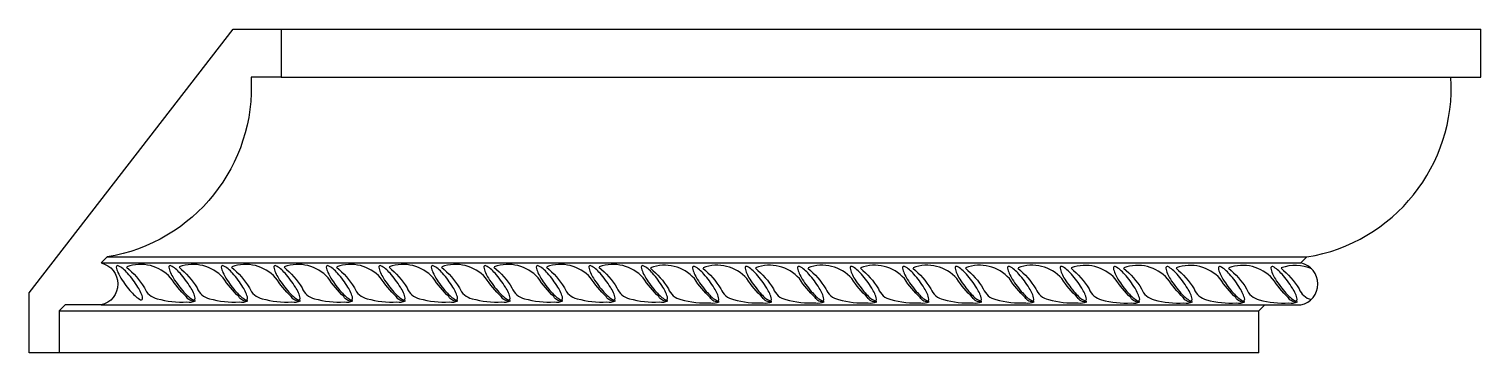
# Model space of a CAD drawing. Extents: x 367 to 609, y 70 to 124.
import ezdxf

# ---------------------------------------------------------------- set-up
doc = ezdxf.new("R2010")
doc.units = 0
doc.header["$LTSCALE"] = 10
doc.header["$MEASUREMENT"] = 0
for name, color, linetype in [('3', 3, 'CONTINUOUS'), ('4', 4, 'CONTINUOUS'), ('7', 7, 'CONTINUOUS')]:
    doc.layers.add(name, color=color, linetype=linetype)

msp = doc.modelspace()

# ---------------------------------------------------------------- linework, layer by layer
at = {"layer": '3'}
for points in [[(386.28, 78.47, 0.280919), (386.37, 78.69, 0.066421), (386.09, 79.61, 0.030503), (385.59, 80.53, 0.022024), (384.77, 81.73, 0.022024), (383.85, 82.86, 0.030503), (383.11, 83.59, 0.066421), (382.31, 84.12, 0.280919), (382.07, 84.1, 0.280919), (381.98, 83.88, 0.066421), (382.26, 82.96, 0.030503), (382.76, 82.04, 0.022024), (383.57, 80.84, 0.022024), (384.49, 79.71, 0.030503), (385.24, 78.98, 0.066421), (386.03, 78.45, 0.280919)], [(395.03, 78.47, 0.280919), (395.12, 78.69, 0.066421), (394.84, 79.61, 0.030503), (394.34, 80.53, 0.022024), (393.52, 81.73, 0.022024), (392.6, 82.86, 0.030503), (391.86, 83.59, 0.066421), (391.06, 84.12, 0.280919), (390.82, 84.1, 0.280919), (390.73, 83.88, 0.066421), (391.01, 82.96, 0.030503), (391.51, 82.04, 0.022024), (392.32, 80.84, 0.022024), (393.24, 79.71, 0.030503), (393.99, 78.98, 0.066421), (394.78, 78.45, 0.280919)], [(403.78, 78.47, 0.280919), (403.87, 78.69, 0.066421), (403.59, 79.61, 0.030503), (403.09, 80.53, 0.022024), (402.27, 81.73, 0.022024), (401.35, 82.86, 0.030503), (400.61, 83.59, 0.066421), (399.81, 84.12, 0.280919), (399.57, 84.1, 0.280919), (399.48, 83.88, 0.066421), (399.76, 82.96, 0.030503), (400.26, 82.04, 0.022024), (401.07, 80.84, 0.022024), (401.99, 79.71, 0.030503), (402.74, 78.98, 0.066421), (403.53, 78.45, 0.280919)], [(412.53, 78.47, 0.280919), (412.62, 78.69, 0.066421), (412.34, 79.61, 0.030503), (411.84, 80.53, 0.022024), (411.02, 81.73, 0.022024), (410.1, 82.86, 0.030503), (409.36, 83.59, 0.066421), (408.56, 84.12, 0.280919), (408.32, 84.1, 0.280919), (408.23, 83.88, 0.066421), (408.51, 82.96, 0.030503), (409.01, 82.04, 0.022024), (409.82, 80.84, 0.022024), (410.74, 79.71, 0.030503), (411.49, 78.98, 0.066421), (412.28, 78.45, 0.280919)], [(421.28, 78.47, 0.280919), (421.37, 78.69, 0.066421), (421.09, 79.61, 0.030503), (420.59, 80.53, 0.022024), (419.77, 81.73, 0.022024), (418.85, 82.86, 0.030503), (418.11, 83.59, 0.066421), (417.31, 84.12, 0.280919), (417.07, 84.1, 0.280919), (416.98, 83.88, 0.066421), (417.26, 82.96, 0.030503), (417.76, 82.04, 0.022024), (418.57, 80.84, 0.022024), (419.49, 79.71, 0.030503), (420.24, 78.98, 0.066421), (421.03, 78.45, 0.280919)], [(430.03, 78.47, 0.280919), (430.12, 78.69, 0.066421), (429.84, 79.61, 0.030503), (429.34, 80.53, 0.022024), (428.52, 81.73, 0.022024), (427.6, 82.86, 0.030503), (426.86, 83.59, 0.066421), (426.06, 84.12, 0.280919), (425.82, 84.1, 0.280919), (425.73, 83.88, 0.066421), (426.01, 82.96, 0.030503), (426.51, 82.04, 0.022024), (427.32, 80.84, 0.022024), (428.24, 79.71, 0.030503), (428.99, 78.98, 0.066421), (429.78, 78.45, 0.280919)], [(438.78, 78.47, 0.280919), (438.87, 78.69, 0.066421), (438.59, 79.61, 0.030503), (438.09, 80.53, 0.022024), (437.27, 81.73, 0.022024), (436.35, 82.86, 0.030503), (435.61, 83.59, 0.066421), (434.81, 84.12, 0.280919), (434.57, 84.1, 0.280919), (434.48, 83.88, 0.066421), (434.76, 82.96, 0.030503), (435.26, 82.04, 0.022024), (436.07, 80.84, 0.022024), (436.99, 79.71, 0.030503), (437.74, 78.98, 0.066421), (438.53, 78.45, 0.280919)], [(447.53, 78.47, 0.280919), (447.62, 78.69, 0.066421), (447.34, 79.61, 0.030503), (446.84, 80.53, 0.022024), (446.02, 81.73, 0.022024), (445.1, 82.86, 0.030503), (444.36, 83.59, 0.066421), (443.56, 84.12, 0.280919), (443.32, 84.1, 0.280919), (443.23, 83.88, 0.066421), (443.51, 82.96, 0.030503), (444.01, 82.04, 0.022024), (444.82, 80.84, 0.022024), (445.74, 79.71, 0.030503), (446.49, 78.98, 0.066421), (447.28, 78.45, 0.280919)], [(456.28, 78.47, 0.280919), (456.37, 78.69, 0.066421), (456.09, 79.61, 0.030503), (455.59, 80.53, 0.022024), (454.77, 81.73, 0.022024), (453.85, 82.86, 0.030503), (453.11, 83.59, 0.066421), (452.31, 84.12, 0.280919), (452.07, 84.1, 0.280919), (451.98, 83.88, 0.066421), (452.26, 82.96, 0.030503), (452.76, 82.04, 0.022024), (453.57, 80.84, 0.022024), (454.49, 79.71, 0.030503), (455.24, 78.98, 0.066421), (456.03, 78.45, 0.280919)], [(465.03, 78.47, 0.280919), (465.12, 78.69, 0.066421), (464.84, 79.61, 0.030503), (464.34, 80.53, 0.022024), (463.52, 81.73, 0.022024), (462.6, 82.86, 0.030503), (461.86, 83.59, 0.066421), (461.06, 84.12, 0.280919), (460.82, 84.1, 0.280919), (460.73, 83.88, 0.066421), (461.01, 82.96, 0.030503), (461.51, 82.04, 0.022024), (462.32, 80.84, 0.022024), (463.24, 79.71, 0.030503), (463.99, 78.98, 0.066421), (464.78, 78.45, 0.280919)], [(473.78, 78.47, 0.280919), (473.87, 78.69, 0.066421), (473.59, 79.61, 0.030503), (473.09, 80.53, 0.022024), (472.27, 81.73, 0.022024), (471.35, 82.86, 0.030503), (470.61, 83.59, 0.066421), (469.81, 84.12, 0.280919), (469.57, 84.1, 0.280919), (469.48, 83.88, 0.066421), (469.76, 82.96, 0.030503), (470.26, 82.04, 0.022024), (471.07, 80.84, 0.022024), (471.99, 79.71, 0.030503), (472.74, 78.98, 0.066421), (473.53, 78.45, 0.280919)], [(482.33, 78.32, 0.280919), (482.42, 78.55, 0.066421), (482.14, 79.47, 0.030503), (481.64, 80.39, 0.022024), (480.83, 81.59, 0.022024), (479.91, 82.71, 0.030503), (479.16, 83.45, 0.066421), (478.37, 83.98, 0.280919), (478.12, 83.96, 0.280919), (478.03, 83.73, 0.066421), (478.31, 82.81, 0.030503), (478.81, 81.89, 0.022024), (479.63, 80.69, 0.022024), (480.55, 79.57, 0.030503), (481.29, 78.83, 0.066421), (482.09, 78.3, 0.280919)], [(491.08, 78.32, 0.280919), (491.17, 78.55, 0.066421), (490.89, 79.47, 0.030503), (490.39, 80.39, 0.022024), (489.58, 81.59, 0.022024), (488.66, 82.71, 0.030503), (487.91, 83.45, 0.066421), (487.12, 83.98, 0.280919), (486.87, 83.96, 0.280919), (486.78, 83.73, 0.066421), (487.06, 82.81, 0.030503), (487.56, 81.89, 0.022024), (488.38, 80.69, 0.022024), (489.3, 79.57, 0.030503), (490.04, 78.83, 0.066421), (490.84, 78.3, 0.280919)], [(499.83, 78.32, 0.280919), (499.92, 78.55, 0.066421), (499.64, 79.47, 0.030503), (499.14, 80.39, 0.022024), (498.33, 81.59, 0.022024), (497.41, 82.71, 0.030503), (496.66, 83.45, 0.066421), (495.87, 83.98, 0.280919), (495.62, 83.96, 0.280919), (495.53, 83.73, 0.066421), (495.81, 82.81, 0.030503), (496.31, 81.89, 0.022024), (497.13, 80.69, 0.022024), (498.05, 79.57, 0.030503), (498.79, 78.83, 0.066421), (499.59, 78.3, 0.280919)], [(508.58, 78.32, 0.280919), (508.67, 78.55, 0.066421), (508.39, 79.47, 0.030503), (507.89, 80.39, 0.022024), (507.08, 81.59, 0.022024), (506.16, 82.71, 0.030503), (505.41, 83.45, 0.066421), (504.62, 83.98, 0.280919), (504.37, 83.96, 0.280919), (504.28, 83.73, 0.066421), (504.56, 82.81, 0.030503), (505.06, 81.89, 0.022024), (505.88, 80.69, 0.022024), (506.8, 79.57, 0.030503), (507.54, 78.83, 0.066421), (508.34, 78.3, 0.280919)], [(517.33, 78.32, 0.280919), (517.42, 78.55, 0.066421), (517.14, 79.47, 0.030503), (516.64, 80.39, 0.022024), (515.83, 81.59, 0.022024), (514.91, 82.71, 0.030503), (514.16, 83.45, 0.066421), (513.37, 83.98, 0.280919), (513.12, 83.96, 0.280919), (513.03, 83.73, 0.066421), (513.31, 82.81, 0.030503), (513.81, 81.89, 0.022024), (514.63, 80.69, 0.022024), (515.55, 79.57, 0.030503), (516.29, 78.83, 0.066421), (517.09, 78.3, 0.280919)], [(526.08, 78.32, 0.280919), (526.17, 78.55, 0.066421), (525.89, 79.47, 0.030503), (525.39, 80.39, 0.022024), (524.58, 81.59, 0.022024), (523.66, 82.71, 0.030503), (522.91, 83.45, 0.066421), (522.12, 83.98, 0.280919), (521.87, 83.96, 0.280919), (521.78, 83.73, 0.066421), (522.06, 82.81, 0.030503), (522.56, 81.89, 0.022024), (523.38, 80.69, 0.022024), (524.3, 79.57, 0.030503), (525.04, 78.83, 0.066421), (525.84, 78.3, 0.280919)], [(534.83, 78.32, 0.280919), (534.92, 78.55, 0.066421), (534.64, 79.47, 0.030503), (534.14, 80.39, 0.022024), (533.33, 81.59, 0.022024), (532.41, 82.71, 0.030503), (531.66, 83.45, 0.066421), (530.87, 83.98, 0.280919), (530.62, 83.96, 0.280919), (530.53, 83.73, 0.066421), (530.81, 82.81, 0.030503), (531.31, 81.89, 0.022024), (532.13, 80.69, 0.022024), (533.05, 79.57, 0.030503), (533.79, 78.83, 0.066421), (534.59, 78.3, 0.280919)], [(543.58, 78.32, 0.280919), (543.67, 78.55, 0.066421), (543.39, 79.47, 0.030503), (542.89, 80.39, 0.022024), (542.08, 81.59, 0.022024), (541.16, 82.71, 0.030503), (540.41, 83.45, 0.066421), (539.62, 83.98, 0.280919), (539.37, 83.96, 0.280919), (539.28, 83.73, 0.066421), (539.56, 82.81, 0.030503), (540.06, 81.89, 0.022024), (540.88, 80.69, 0.022024), (541.8, 79.57, 0.030503), (542.54, 78.83, 0.066421), (543.34, 78.3, 0.280919)], [(552.46, 78.3, 0.280919), (552.55, 78.53, 0.066421), (552.26, 79.44, 0.030503), (551.77, 80.37, 0.022024), (550.95, 81.57, 0.022024), (550.03, 82.69, 0.030503), (549.29, 83.43, 0.066421), (548.49, 83.96, 0.280919), (548.25, 83.93, 0.280919), (548.16, 83.71, 0.066421), (548.44, 82.79, 0.030503), (548.93, 81.87, 0.022024), (549.75, 80.67, 0.022024), (550.67, 79.55, 0.030503), (551.42, 78.81, 0.066421), (552.21, 78.28, 0.280919)], [(561.21, 78.3, 0.280919), (561.3, 78.53, 0.066421), (561.01, 79.44, 0.030503), (560.52, 80.37, 0.022024), (559.7, 81.57, 0.022024), (558.78, 82.69, 0.030503), (558.04, 83.43, 0.066421), (557.24, 83.96, 0.280919), (557, 83.93, 0.280919), (556.91, 83.71, 0.066421), (557.19, 82.79, 0.030503), (557.68, 81.87, 0.022024), (558.5, 80.67, 0.022024), (559.42, 79.55, 0.030503), (560.17, 78.81, 0.066421), (560.96, 78.28, 0.280919)], [(569.96, 78.3, 0.280919), (570.05, 78.53, 0.066421), (569.76, 79.44, 0.030503), (569.27, 80.37, 0.022024), (568.45, 81.57, 0.022024), (567.53, 82.69, 0.030503), (566.79, 83.43, 0.066421), (565.99, 83.96, 0.280919), (565.75, 83.93, 0.280919), (565.66, 83.71, 0.066421), (565.94, 82.79, 0.030503), (566.43, 81.87, 0.022024), (567.25, 80.67, 0.022024), (568.17, 79.55, 0.030503), (568.92, 78.81, 0.066421), (569.71, 78.28, 0.280919)], [(578.71, 78.3, 0.280919), (578.8, 78.53, 0.066421), (578.51, 79.44, 0.030503), (578.02, 80.37, 0.022024), (577.2, 81.57, 0.022024), (576.28, 82.69, 0.030503), (575.54, 83.43, 0.066421), (574.74, 83.96, 0.280919), (574.5, 83.93, 0.280919), (574.41, 83.71, 0.066421), (574.69, 82.79, 0.030503), (575.18, 81.87, 0.022024), (576, 80.67, 0.022024), (576.92, 79.55, 0.030503), (577.67, 78.81, 0.066421), (578.46, 78.28, 0.280919)]]:
    msp.add_lwpolyline(points, format="xyb", close=True, dxfattribs=at)
for points in [[(383.68, 83.85, -0.082769), (386.68, 80.43, 0.248924), (388.78, 78.61, 0.078105), (393.74, 78.08, 0.148339), (395.17, 78.25, -0.336371), (393.64, 78.97, -0.0548), (391.03, 82.11, 0.305815), (383.72, 83.92, 0.305815)], [(392.43, 83.85, -0.082769), (395.43, 80.43, 0.248924), (397.53, 78.61, 0.078105), (402.49, 78.08, 0.148339), (403.92, 78.25, -0.336371), (402.39, 78.97, -0.0548), (399.78, 82.11, 0.305815), (392.47, 83.92, 0.305815)], [(401.18, 83.85, -0.082769), (404.18, 80.43, 0.248924), (406.28, 78.61, 0.078105), (411.24, 78.08, 0.148339), (412.67, 78.25, -0.336371), (411.14, 78.97, -0.0548), (408.53, 82.11, 0.305815), (401.22, 83.92, 0.305815)], [(409.93, 83.85, -0.082769), (412.93, 80.43, 0.248924), (415.03, 78.61, 0.078105), (419.99, 78.08, 0.148339), (421.42, 78.25, -0.336371), (419.89, 78.97, -0.0548), (417.28, 82.11, 0.305815), (409.97, 83.92, 0.305815)], [(418.68, 83.85, -0.082769), (421.68, 80.43, 0.248924), (423.78, 78.61, 0.078105), (428.74, 78.08, 0.148339), (430.17, 78.25, -0.336371), (428.64, 78.97, -0.0548), (426.03, 82.11, 0.305815), (418.72, 83.92, 0.305815)], [(427.43, 83.85, -0.082769), (430.43, 80.43, 0.248924), (432.53, 78.61, 0.078105), (437.49, 78.08, 0.148339), (438.92, 78.25, -0.336371), (437.39, 78.97, -0.0548), (434.78, 82.11, 0.305815), (427.47, 83.92, 0.305815)], [(436.18, 83.85, -0.082769), (439.18, 80.43, 0.248924), (441.28, 78.61, 0.078105), (446.24, 78.08, 0.148339), (447.67, 78.25, -0.336371), (446.14, 78.97, -0.0548), (443.53, 82.11, 0.305815), (436.22, 83.92, 0.305815)], [(444.93, 83.85, -0.082769), (447.93, 80.43, 0.248924), (450.03, 78.61, 0.078105), (454.99, 78.08, 0.148339), (456.42, 78.25, -0.336371), (454.89, 78.97, -0.0548), (452.28, 82.11, 0.305815), (444.97, 83.92, 0.305815)], [(453.68, 83.85, -0.082769), (456.68, 80.43, 0.248924), (458.78, 78.61, 0.078105), (463.74, 78.08, 0.148339), (465.17, 78.25, -0.336371), (463.64, 78.97, -0.0548), (461.03, 82.11, 0.305815), (453.72, 83.92, 0.305815)], [(462.43, 83.85, -0.082769), (465.43, 80.43, 0.248924), (467.53, 78.61, 0.078105), (472.49, 78.08, 0.148339), (473.92, 78.25, -0.336371), (472.39, 78.97, -0.0548), (469.78, 82.11, 0.305815), (462.47, 83.92, 0.305815)], [(470.99, 83.71, -0.082769), (473.99, 80.28, 0.248924), (476.09, 78.47, 0.078105), (481.05, 77.93, 0.148339), (482.47, 78.11, -0.336371), (480.94, 78.82, -0.0548), (478.34, 81.96, 0.305815), (471.02, 83.78, 0.305815)], [(479.74, 83.71, -0.082769), (482.74, 80.28, 0.248924), (484.84, 78.47, 0.078105), (489.8, 77.93, 0.148339), (491.22, 78.11, -0.336371), (489.69, 78.82, -0.0548), (487.09, 81.96, 0.305815), (479.77, 83.78, 0.305815)], [(488.49, 83.71, -0.082769), (491.49, 80.28, 0.248924), (493.59, 78.47, 0.078105), (498.55, 77.93, 0.148339), (499.97, 78.11, -0.336371), (498.44, 78.82, -0.0548), (495.84, 81.96, 0.305815), (488.52, 83.78, 0.305815)], [(497.24, 83.71, -0.082769), (500.24, 80.28, 0.248924), (502.34, 78.47, 0.078105), (507.3, 77.93, 0.148339), (508.72, 78.11, -0.336371), (507.19, 78.82, -0.0548), (504.59, 81.96, 0.305815), (497.27, 83.78, 0.305815)], [(505.99, 83.71, -0.082769), (508.99, 80.28, 0.248924), (511.09, 78.47, 0.078105), (516.05, 77.93, 0.148339), (517.47, 78.11, -0.336371), (515.94, 78.82, -0.0548), (513.34, 81.96, 0.305815), (506.02, 83.78, 0.305815)], [(514.74, 83.71, -0.082769), (517.74, 80.28, 0.248924), (519.84, 78.47, 0.078105), (524.8, 77.93, 0.148339), (526.22, 78.11, -0.336371), (524.69, 78.82, -0.0548), (522.09, 81.96, 0.305815), (514.77, 83.78, 0.305815)], [(523.49, 83.71, -0.082769), (526.49, 80.28, 0.248924), (528.59, 78.47, 0.078105), (533.55, 77.93, 0.148339), (534.97, 78.11, -0.336371), (533.44, 78.82, -0.0548), (530.84, 81.96, 0.305815), (523.52, 83.78, 0.305815)], [(532.24, 83.71, -0.082769), (535.24, 80.28, 0.248924), (537.34, 78.47, 0.078105), (542.3, 77.93, 0.148339), (543.72, 78.11, -0.336371), (542.19, 78.82, -0.0548), (539.59, 81.96, 0.305815), (532.27, 83.78, 0.305815)], [(541.11, 83.68, -0.082769), (544.11, 80.26, 0.248924), (546.21, 78.44, 0.078105), (551.17, 77.91, 0.148339), (552.6, 78.09, -0.336371), (551.07, 78.8, -0.0548), (548.46, 81.94, 0.305815), (541.15, 83.76, 0.305815)], [(549.86, 83.68, -0.082769), (552.86, 80.26, 0.248924), (554.96, 78.44, 0.078105), (559.92, 77.91, 0.148339), (561.35, 78.09, -0.336371), (559.82, 78.8, -0.0548), (557.21, 81.94, 0.305815), (549.9, 83.76, 0.305815)], [(558.61, 83.68, -0.082769), (561.61, 80.26, 0.248924), (563.71, 78.44, 0.078105), (568.67, 77.91, 0.148339), (570.1, 78.09, -0.336371), (568.57, 78.8, -0.0548), (565.96, 81.94, 0.305815), (558.65, 83.76, 0.305815)], [(567.36, 83.68, -0.082769), (570.36, 80.26, 0.248924), (572.46, 78.44, 0.078105), (577.42, 77.91, 0.148339), (578.85, 78.09, -0.336371), (577.32, 78.8, -0.0548), (574.71, 81.94, 0.305815), (567.4, 83.76, 0.305815)], [(576.11, 83.68, -0.082769), (579.11, 80.26, 0.240303), (581.12, 78.47, 0.240303)], [(581.23, 83.57, 0.196068), (576.15, 83.76)]]:
    msp.add_lwpolyline(points, format="xyb", dxfattribs=at)
at = {"layer": '4'}
for p, q in [((409.43, 123.57), (609.43, 123.57)), ((572.43, 69.57), (372.43, 69.57))]:
    msp.add_line(p, q, dxfattribs=at)
msp.add_lwpolyline([(404.43, 115.57, -0.384676), (380.43, 85.57), (379.43, 84.57, -0.802861), (379.43, 77.57), (373.43, 77.57), (372.43, 76.57), (372.43, 69.57), (367.43, 69.57), (367.43, 79.57), (401.43, 123.57), (409.43, 123.57), (409.43, 115.57)], format="xyb", close=True, dxfattribs=at)
msp.add_lwpolyline([(572.43, 69.57), (572.43, 76.57), (573.43, 77.57), (579.43, 77.57, 0.802861), (579.43, 84.57), (580.43, 85.57, 0.384676), (604.43, 115.57), (609.43, 115.57), (609.43, 123.57)], format="xyb", dxfattribs=at)
at = {"layer": '7'}
for p, q in [((409.43, 115.57), (604.43, 115.57)), ((380.43, 85.57), (580.43, 85.57)), ((379.43, 84.57), (579.43, 84.57)), ((379.43, 77.57), (573.43, 77.57)), ((372.43, 76.57), (572.43, 76.57))]:
    msp.add_line(p, q, dxfattribs=at)

doc.saveas('drawing.dxf')
